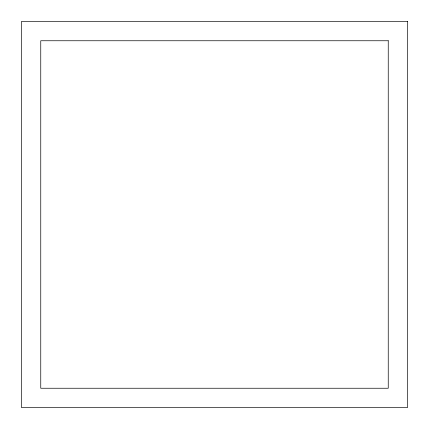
<?xml version="1.0" encoding="UTF-8"?>
<svg xmlns="http://www.w3.org/2000/svg" width="429" height="429" viewBox="0 0 429 429"><rect width="100%" height="100%" fill="white"/><g stroke="black" fill="none" stroke-linecap="round" stroke-linejoin="round"><path stroke-width="0.64" d="M407.55 21.45L21.45 21.45L21.45 407.55L407.55 407.55L407.55 21.45M388.245 40.755L40.755 40.755L40.755 388.245L388.245 388.245L388.245 40.755"/></g></svg>
